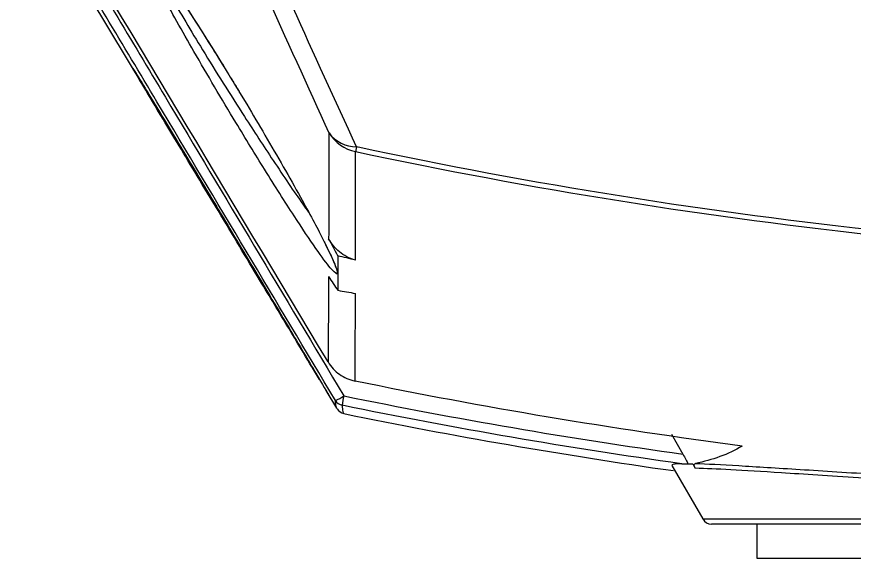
# Model space of a CAD drawing. Extents: x 9.3 to 87.2, y 1.1 to 68.8.
# Drawn here: x 78.737 to 79.963, y 22.791 to 23.583 of the extents above; entities that cross this region are included whole.
import ezdxf

# ---------------------------------------------------------------- set-up
doc = ezdxf.new("R2010")
doc.units = 0
doc.header["$MEASUREMENT"] = 0
doc.layers.add('OBJECT', color=7, linetype='CONTINUOUS')

msp = doc.modelspace()

# ---------------------------------------------------------------- linework, layer by layer
at = {"layer": 'OBJECT'}
for p, q in [((78.7384, 23.788), (78.952, 23.4323)), ((79.0634, 23.4724), (79.0739, 23.4551)), ((79.1697, 23.0696), (79.1801, 23.0524)), ((79.1897, 23.0364), (79.2054, 23.0102)), ((79.1927, 23.0317), (79.195, 23.0277)), ((79.2063, 23.0094), (79.2058, 23.0104)), ((79.2161, 23.0025), (79.2161, 23.0024)), ((79.6957, 22.9724), (79.7124, 22.9432)), ((79.6963, 22.9267), (79.7416, 22.8483)), ((79.7107, 22.929), (79.727, 22.929)), ((79.7416, 22.8483), (80.7859, 22.8483)), ((80.7859, 22.8408), (79.7546, 22.8408)), ((79.8209, 22.8408), (79.8209, 22.7908)), ((79.8209, 22.7908), (81.8209, 22.7908))]:
    msp.add_line(p, q, dxfattribs=at)
at = {"layer": 'OBJECT', "flags": 128}
for points in [[(79.2348, 23.3931), (79.2345, 23.3918), (79.2343, 23.3906), (79.234, 23.3895), (79.2338, 23.3886), (79.2337, 23.3877), (79.2335, 23.387), (79.2334, 23.3864), (79.2333, 23.3859)], [(79.727, 22.929), (79.7271, 22.9289), (79.7306, 22.9225)]]:
    msp.add_lwpolyline(points, dxfattribs=at)
at = {"layer": 'OBJECT'}
for centre, radius, start, end in [((79.2341, 23.4426), 0.0495, 216.4363, 270.8015), ((79.2454, 23.4447), 0.06, 211.6262, 258.3278), ((80.8209, 30.8378), 7.6191, 257.97291, 269.8496), ((80.8209, 30.8378), 7.6117, 257.97291, 269.84945), ((79.1493, 23.1335), 0.1245, 295.9124, 302.3849), ((79.2165, 23.0293), 0.015, 210.9013, 258.4053), ((79.3455, 22.9986), 0.1329, 167.0427, 173.1006), ((79.2191, 23.0171), 0.015, 210.9988, 258.4269), ((80.8209, 30.8378), 7.998, 258.42487, 261.93288), ((79.7546, 22.8558), 0.015, 210, 270)]:
    msp.add_arc(centre, radius, start, end, dxfattribs=at)
for points in [[(79.0055, 23.8312), (79.0683, 23.6905), (79.1311, 23.5513), (79.1943, 23.4132)], [(79.1929, 23.0781), (79.0464, 23.323), (78.8998, 23.5678), (78.7533, 23.8127)], [(79.2348, 23.3931), (79.1722, 23.5286), (79.11, 23.6653), (79.0478, 23.8033)], [(79.1943, 23.4132), (79.1941, 23.3551), (79.1939, 23.3035), (79.1938, 23.2584)], [(79.233, 23.2272), (79.2331, 23.2732), (79.2331, 23.3261), (79.2333, 23.3859)], [(79.2073, 23.2334), (79.203, 23.2415), (79.1985, 23.2499), (79.1938, 23.2584)], [(79.2073, 23.2334), (79.2073, 23.2156), (79.2073, 23.1987), (79.2072, 23.1829)], [(79.233, 23.2272), (79.2245, 23.2292), (79.2159, 23.2313), (79.2073, 23.2334)], [(79.1937, 23.2029), (79.1984, 23.1959), (79.2029, 23.1892), (79.2072, 23.1829)], [(79.2072, 23.1829), (79.2158, 23.1814), (79.2244, 23.1799), (79.233, 23.1784)], [(79.7994, 22.955), (79.6092, 22.9798), (79.4202, 23.0115), (79.2324, 23.0501)], [(79.216, 23.0284), (79.3805, 22.9948), (79.546, 22.9664), (79.7124, 22.9432)], [(79.7106, 22.929), (79.544, 22.9523), (79.3783, 22.9809), (79.2135, 23.0146)], [(79.7994, 22.955), (79.7787, 22.9428), (79.7558, 22.9343), (79.7308, 22.9296)], [(79.7107, 22.929), (79.7107, 22.929), (79.7106, 22.929), (79.7106, 22.929)]]:
    msp.add_open_spline(points, degree=3, dxfattribs=at)
for points, knots in [([(78.7472, 23.8128), (78.7668, 23.7801), (78.7864, 23.7473), (78.8059, 23.7146), (78.8555, 23.6316), (78.9051, 23.5486), (78.9547, 23.4656), (79.0418, 23.3199), (79.1289, 23.1741), (79.216, 23.0284)], [0, 0, 0, 0, 0.00290767, 0.00290767, 0.00290767, 0.01027828, 0.01027828, 0.01027828, 0.02321912, 0.02321912, 0.02321912, 0.02321912]), ([(79.2037, 23.0216), (79.1166, 23.1673), (79.0295, 23.313), (78.9424, 23.4587), (78.8928, 23.5417), (78.8432, 23.6247), (78.7936, 23.7077), (78.7748, 23.7393), (78.7559, 23.7708), (78.7371, 23.8024)], [0, 0, 0, 0, 0.0129412, 0.0129412, 0.0129412, 0.0203121, 0.0203121, 0.0203121, 0.02311342, 0.02311342, 0.02311342, 0.02311342]), ([(79.2061, 23.2067), (79.2035, 23.2085), (79.1983, 23.212), (79.1756, 23.243), (79.1427, 23.292), (79.1018, 23.3565), (79.0512, 23.4391), (78.9974, 23.5302), (78.9511, 23.6126), (78.9242, 23.6647), (78.9131, 23.6895), (78.9154, 23.6894), (78.9159, 23.6894)], [0, 0, 0, 0, 0.087267, 0.176789, 0.275434, 0.387843, 0.489201, 0.639807, 0.774276, 0.872976, 0.97207, 1, 1, 1, 1]), ([(78.9159, 23.6894), (78.9163, 23.6907), (78.917, 23.6938), (78.9326, 23.6746), (78.9594, 23.6369), (78.998, 23.5782), (79.0347, 23.5198), (79.0573, 23.4824), (79.0634, 23.4724)], [0, 0, 0, 0, 0.120958, 0.291892, 0.474155, 0.679631, 0.914862, 1, 1, 1, 1]), ([(78.9287, 23.6787), (78.9324, 23.674), (78.9405, 23.6636), (78.959, 23.6371), (78.9825, 23.6018), (79.0102, 23.5587), (79.0318, 23.5241), (79.0437, 23.5047), (79.0454, 23.502)], [0, 0, 0, 0, 0.1557172, 0.340986, 0.5400118, 0.7490303, 0.964656, 1, 1, 1, 1]), ([(78.9287, 23.6787), (78.9311, 23.6726), (78.9363, 23.6596), (78.9645, 23.609), (79.0099, 23.5329), (79.0639, 23.447), (79.114, 23.3705), (79.1467, 23.3217), (79.1615, 23.3012), (79.1642, 23.2973)], [0, 0, 0, 0, 0.121625, 0.259634, 0.448822, 0.661651, 0.804926, 0.963441, 1, 1, 1, 1]), ([(78.9067, 23.5085), (78.9067, 23.5085), (78.9066, 23.5086), (78.9073, 23.5076), (78.9078, 23.5068)], [0, 0, 0, 0, 0.235563, 1, 1, 1, 1]), ([(79.1698, 23.0696), (79.1687, 23.0715), (79.1604, 23.0853), (79.1341, 23.1293), (79.0984, 23.1888), (79.0525, 23.2652), (79.0021, 23.349), (78.9529, 23.4308), (78.9213, 23.4836), (78.9062, 23.5089), (78.9073, 23.5073), (78.9077, 23.5068)], [0, 0, 0, 0, 0.018081, 0.135396, 0.268913, 0.355856, 0.536037, 0.699227, 0.822511, 0.946357, 1, 1, 1, 1]), ([(78.9077, 23.5068), (78.9074, 23.5073), (78.9065, 23.509), (78.919, 23.4886), (78.9426, 23.4497), (78.9782, 23.391), (79.0156, 23.3288), (79.0404, 23.2875), (79.0493, 23.2727)], [0, 0, 0, 0, 0.09286, 0.264557, 0.443984, 0.644084, 0.872923, 1, 1, 1, 1]), ([(78.9078, 23.5068), (78.908, 23.5065), (78.9091, 23.5046), (78.9154, 23.4945), (78.9283, 23.4734), (78.9472, 23.4423), (78.9707, 23.4033), (78.9965, 23.3606), (79.0145, 23.3306), (79.0228, 23.3168)], [0, 0, 0, 0, 0.032743, 0.170861, 0.328883, 0.493086, 0.665981, 0.846737, 1, 1, 1, 1]), ([(79.0454, 23.502), (79.0511, 23.4927), (79.0571, 23.4829), (79.0631, 23.4729), (79.0634, 23.4724)], [0, 0, 0, 0, 0.952221, 1, 1, 1, 1]), ([(79.0739, 23.4551), (79.0828, 23.44), (79.1108, 23.3932), (79.1497, 23.3248), (79.1797, 23.2699), (79.1868, 23.2546), (79.188, 23.2522)], [0, 0, 0, 0, 0.197931, 0.614969, 0.939264, 1, 1, 1, 1]), ([(79.0228, 23.3168), (79.0284, 23.3074), (79.0352, 23.2961), (79.0421, 23.2846), (79.0433, 23.2826)], [0, 0, 0, 0, 0.824789, 1, 1, 1, 1]), ([(79.0493, 23.2727), (79.0584, 23.2575), (79.0863, 23.2108), (79.1312, 23.1355), (79.1709, 23.0686), (79.1913, 23.0341), (79.1926, 23.0319), (79.1927, 23.0317)], [0, 0, 0, 0, 0.144914, 0.444779, 0.729654, 0.975299, 1, 1, 1, 1]), ([(79.188, 23.2522), (79.1893, 23.2497), (79.1953, 23.238), (79.2011, 23.2251), (79.2031, 23.2194), (79.2039, 23.2171)], [0, 0, 0, 0, 0.138945, 0.652556, 1, 1, 1, 1]), ([(79.188, 23.2522), (79.1942, 23.2396), (79.2071, 23.2134), (79.2064, 23.209), (79.2061, 23.2067)], [0, 0, 0, 0, 0.480706, 1, 1, 1, 1]), ([(79.233, 23.2272), (79.2284, 23.2283), (79.2242, 23.23), (79.2163, 23.2341), (79.2127, 23.2365), (79.203, 23.2447), (79.1978, 23.2512), (79.1938, 23.2584)], [0, 0, 0, 0, 0.25, 0.25, 0.5, 0.5, 1, 1, 1, 1]), ([(79.1937, 23.2029), (79.1936, 23.1759), (79.1935, 23.1519), (79.1931, 23.1104), (79.193, 23.0927), (79.1929, 23.0781)], [0, 0, 0, 0, 0.5, 0.5, 1, 1, 1, 1]), ([(79.2324, 23.0501), (79.2324, 23.065), (79.2326, 23.0831), (79.2329, 23.1259), (79.233, 23.1505), (79.233, 23.1784)], [0, 0, 0, 0, 0.5, 0.5, 1, 1, 1, 1]), ([(79.1929, 23.0781), (79.1951, 23.0745), (79.1975, 23.0712), (79.2032, 23.0651), (79.2063, 23.0624), (79.2165, 23.0552), (79.2242, 23.0518), (79.2324, 23.0501)], [0, 0, 0, 0, 0.25, 0.25, 0.5, 0.5, 1, 1, 1, 1]), ([(79.1927, 23.0317), (79.1936, 23.0302), (79.1956, 23.0268), (79.1956, 23.0267), (79.1956, 23.0267)], [0, 0, 0, 0, 0.462797, 1, 1, 1, 1]), ([(79.2058, 23.0104), (79.2054, 23.0109), (79.2044, 23.012), (79.2039, 23.018), (79.2037, 23.0216)], [0, 0, 0, 0, 0.41497, 1, 1, 1, 1]), ([(79.2135, 23.0146), (79.2138, 23.0111), (79.2144, 23.0042), (79.2155, 23.0031), (79.2161, 23.0025)], [0, 0, 0, 0, 0.49852, 1, 1, 1, 1]), ([(79.7124, 22.9432), (79.714, 22.9404), (79.7155, 22.9377), (79.7181, 22.9326), (79.7192, 22.9304), (79.7196, 22.929)], [0, 0, 0, 0, 0.5, 0.5, 1, 1, 1, 1]), ([(79.7106, 22.929), (79.7054, 22.9289), (79.7017, 22.9287), (79.6969, 22.9279), (79.6959, 22.9274), (79.6963, 22.9267)], [0, 0, 0, 0, 0.5, 0.5, 1, 1, 1, 1]), ([(79.7306, 22.9225), (79.7302, 22.9234), (79.7299, 22.924), (79.7295, 22.9249), (79.7294, 22.9252), (79.7292, 22.9261), (79.7291, 22.9265), (79.729, 22.9276), (79.7292, 22.928), (79.7296, 22.9291), (79.7302, 22.9294), (79.7308, 22.9296)], [0, 0, 0, 0, 0.0625, 0.0625, 0.125, 0.125, 0.25, 0.25, 0.5, 0.5, 1, 1, 1, 1]), ([(80.2663, 22.8921), (80.2649, 22.8921), (80.2054, 22.8945), (80.1029, 22.9004), (79.9643, 22.9087), (79.858, 22.9157), (79.7774, 22.9207), (79.7463, 22.9219), (79.7306, 22.9225)], [0, 0, 0, 0, 0.00489, 0.219365, 0.424699, 0.636348, 0.815934, 1, 1, 1, 1]), ([(79.7308, 22.9296), (79.7475, 22.929), (79.7687, 22.9278), (79.8071, 22.9256), (79.8211, 22.9247), (79.8512, 22.9228), (79.8674, 22.9218), (79.9183, 22.9186), (79.9559, 22.9162), (80.0174, 22.9124), (80.0388, 22.9111), (80.0833, 22.9086), (80.1065, 22.9073), (80.1777, 22.9034), (80.2274, 22.901), (80.3052, 22.8976), (80.3316, 22.8965), (80.3856, 22.8944), (80.4133, 22.8935), (80.4973, 22.8908), (80.554, 22.8894), (80.6689, 22.8873), (80.727, 22.8866), (80.786, 22.8863)], [0, 0, 0, 0, 0.125, 0.125, 0.1875, 0.1875, 0.25, 0.25, 0.375, 0.375, 0.4375, 0.4375, 0.5, 0.5, 0.625, 0.625, 0.6875, 0.6875, 0.75, 0.75, 0.875, 0.875, 1, 1, 1, 1])]:
    msp.add_open_spline(points, degree=3, knots=knots, dxfattribs=at)

doc.saveas('drawing.dxf')
